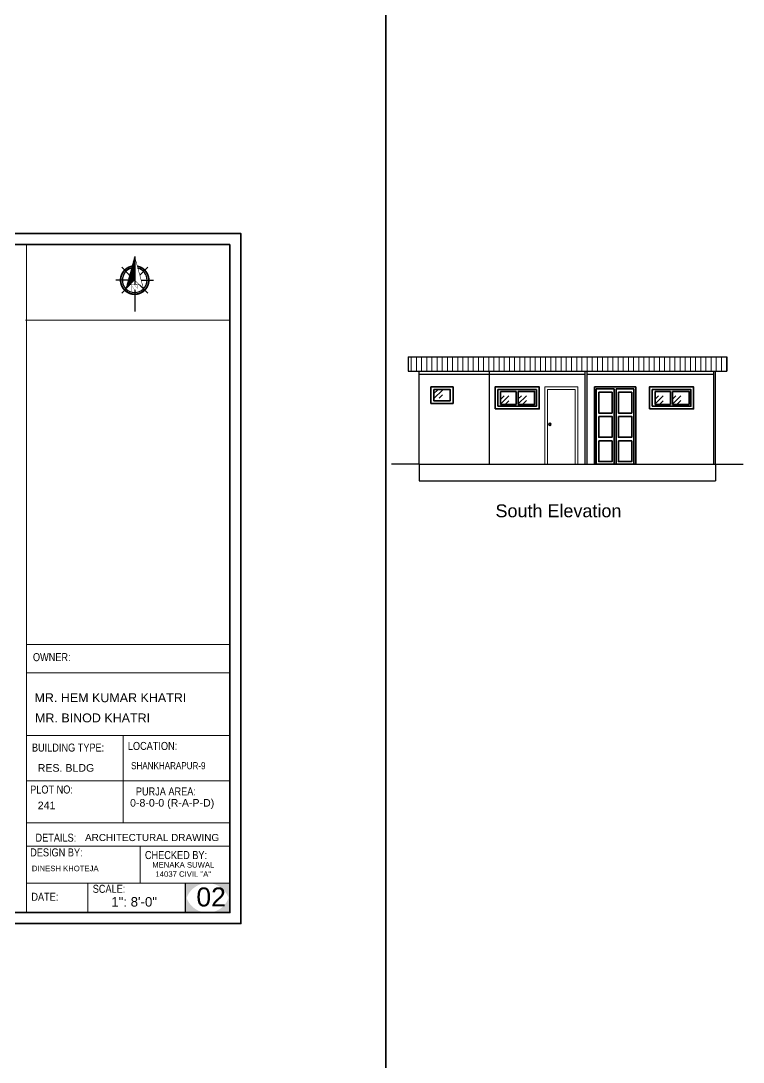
# Model space of a CAD drawing. Header units: inches. Extents: x 376358 to 406049, y -63575 to -53607.
# Drawn here: x 397013 to 397799, y -62442 to -61309 of the extents above; entities that cross this region are included whole.
import ezdxf

# ---------------------------------------------------------------- set-up
doc = ezdxf.new("R2010")
doc.units = ezdxf.units.IN
doc.header["$LTSCALE"] = 2
doc.header["$MEASUREMENT"] = 0
doc.layers.get('0').update_dxf_attribs({"linetype": 'CONTINUOUS'})
for name, color, linetype, lineweight in [('DIMENTION', 140, 'CONTINUOUS', 0), ('door', 20, 'CONTINUOUS', 35), ('Rebars', 1, 'CONTINUOUS', 13), ('Siteplan', 7, 'CONTINUOUS', 30), ('steps', 253, 'CONTINUOUS', 20), ('TEXT', 181, 'CONTINUOUS', 25)]:
    doc.layers.add(name, color=color, linetype=linetype, lineweight=lineweight)
doc.layers.add('Normal Wall', color=7, linetype='CONTINUOUS', lineweight=35, true_color=0xffaf89)
doc.layers.add('Rear Wall', color=7, linetype='CONTINUOUS', lineweight=20, true_color=0xd4e480)
doc.styles.get("Standard").update_dxf_attribs({"font": 'ARIALN.TTF'})
doc.styles.add('SwissBT', font='swiss.ttf', dxfattribs={"height": 12})

# ---------------------------------------------------------------- blocks, each defined once
blk = doc.blocks.new('*X29')
at = {"color": 0}
for p, q in [((145.96, -414.6), (147.62, -412.94)), ((146.16, -413.87), (147.62, -412.41)), ((146.36, -413.14), (147.62, -411.88)), ((146.55, -412.41), (147.62, -411.35)), ((146.75, -411.68), (147.62, -410.82)), ((146.95, -410.95), (147.62, -410.29)), ((147.15, -410.22), (147.62, -409.76)), ((147.35, -409.49), (147.62, -409.23)), ((147.55, -408.76), (147.62, -408.7)), ((143.76, -422.63), (147.62, -418.77)), ((143.96, -421.9), (147.62, -418.24)), ((144.16, -421.17), (147.62, -417.71)), ((144.36, -420.44), (147.62, -417.18)), ((144.56, -419.71), (147.62, -416.65)), ((144.76, -418.98), (147.62, -416.12)), ((144.96, -418.25), (147.62, -415.59)), ((145.16, -417.52), (147.62, -415.06)), ((145.36, -416.79), (147.62, -414.53)), ((145.56, -416.06), (147.62, -414)), ((145.76, -415.33), (147.62, -413.47)), ((142.76, -426.28), (147.62, -421.42)), ((142.96, -425.55), (147.62, -420.89)), ((143.16, -424.82), (147.62, -420.36)), ((143.36, -424.09), (147.62, -419.83)), ((143.56, -423.36), (147.62, -419.3))]:
    blk.add_line(p, q, dxfattribs=at)
blk = doc.blocks.new('NORTH_15')
for p, q in [((-2.87, 2.87), (-7.37, 7.37)), ((0, 3.66), (0, 10.62)), ((2.87, 2.87), (7.37, 7.37)), ((-13.37, 0), (2.72, 0)), ((5.49, 0), (17.83, 0)), ((-2.87, -2.87), (-7.37, -7.37)), ((0, -3.66), (0, -10.62)), ((2.87, -2.87), (7.37, -7.37))]:
    blk.add_line(p, q)
at = {"const_width": 1}
for points in [[(0, -8, 1), (0, 8, 0.359415), (-7.86, 1.52, 1)], [(-7.86, -1.52, 0.359415), (0, -8, 1)]]:
    blk.add_lwpolyline(points, format="xyb", dxfattribs=at)
for points, const_width in [([(4.96, -5.01), (-13.37, 0), (4.9, 5), (0, 0), (4.96, -5.01)], 0.3), ([(5.93, -1.55), (6, -1.55), (6.07, -1.54), (6.13, -1.53), (6.17, -1.52), (6.22, -1.51), (6.26, -1.49), (6.28, -1.47), (6.3, -1.45), (6.32, -1.42), (6.33, -1.39), (6.35, -1.34), (6.36, -1.29), (6.37, -1.23), (6.38, -1.16), (6.38, -1.08), (6.38, -1), (6.54, -1), (6.54, -2.34), (6.38, -2.34), (6.38, -2.3), (6.38, -2.23), (6.38, -2.16), (6.37, -2.09), (6.36, -2.04), (6.35, -1.99), (6.33, -1.95), (6.32, -1.91), (6.3, -1.88), (6.28, -1.86), (6.26, -1.83), (6.22, -1.81), (6.18, -1.8), (6.13, -1.78), (6.07, -1.77), (6.01, -1.76), (5.95, -1.76), (2.66, -1.76), (2.66, -2.34), (2.5, -2.34), (2.5, -0.16), (4.71, 1.44), (3.14, 1.44), (3.07, 1.44), (3, 1.43), (2.94, 1.42), (2.89, 1.41), (2.85, 1.4), (2.81, 1.38), (2.78, 1.36), (2.76, 1.34), (2.74, 1.31), (2.72, 1.27), (2.7, 1.22), (2.69, 1.17), (2.68, 1.11), (2.67, 1.04), (2.66, 0.97), (2.66, 0.89), (2.66, 0.87), (2.5, 0.87), (2.5, 2.21), (2.66, 2.21), (2.66, 2.17), (2.66, 2.09), (2.67, 2.03), (2.68, 1.97), (2.69, 1.91), (2.7, 1.86), (2.71, 1.82), (2.73, 1.78), (2.75, 1.76), (2.77, 1.74), (2.8, 1.72), (2.85, 1.7), (2.89, 1.68), (2.94, 1.67), (3, 1.66), (3.07, 1.66), (3.14, 1.66), (6.54, 1.66), (6.54, 0.75), (3.33, -1.55), (5.93, -1.55), (5.93, -1.55)], 0.1)]:
    blk.add_lwpolyline(points, dxfattribs=dict(const_width=const_width))
for start, end in [(90, 164.97304), (270, 90), (195.02696, 270)]:
    blk.add_arc((0, 0), 7, start, end)
at = {"rotation": 90}
blk.add_blockref('*X29', (-421.89, -147.62), dxfattribs=at)
blk = doc.blocks.new('A$C0BDB7EE9')
at = {"layer": 'Siteplan', "xscale": 2.999999999999779, "yscale": 2.999999999999779, "zscale": 2.999999999999779, "rotation": 247.8612575918487}
blk.add_blockref('NORTH_15', (20.2, 49.5), dxfattribs=at)
blk = doc.blocks.new('A$C327B4BBD')
at = {"layer": 'DIMENTION', "ltscale": 0.3, "xscale": 1.171875000000082, "yscale": 1.171875000000082, "zscale": 1.171875000000082, "rotation": 112.1387424081494}
blk.add_blockref('A$C0BDB7EE9', (16.1, 0), dxfattribs=at)

msp = doc.modelspace()

# ---------------------------------------------------------------- hatches: boundary and pattern name
msp.add_hatch(color=0).paths.add_polyline_path([(397240.6, -62247.3), (397216.3, -62247.3, -0.414214), (397240.6, -62271.6)])
at = {"layer": 'door', "ltscale": 0.5}
h = msp.add_hatch(dxfattribs=at)
h.set_pattern_fill('GOST_GLASS', color=256, scale=2.5)
h.set_pattern_definition([(45, (35608.079, -10765.673), (21.21320344, 0), [12.5, -17.5]), (45, (35613.382, -10765.673), (21.21320344, 0), [5, -25]), (45, (35608.079, -10760.37), (21.21320344, 0), [5, -25])])
h.paths.add_polyline_path([(397480.4, -61710.5), (397462.4, -61710.5), (397462.4, -61722.5), (397480.4, -61722.5)])
h = msp.add_hatch(dxfattribs=at)
h.set_pattern_fill('GOST_GLASS', color=256, scale=2.5)
h.set_pattern_definition([(45, (35001.753, -31051.81), (21.21320344, 0), [12.5, -17.5]), (45, (35007.056, -31051.81), (21.21320344, 0), [5, -25]), (45, (35001.753, -31046.507), (21.21320344, 0), [5, -25])])
h.paths.add_polyline_path([(397552.2, -61712.6), (397535.2, -61712.4), (397535.2, -61726.5), (397552.2, -61726.7)])
h = msp.add_hatch(dxfattribs=at)
h.set_pattern_fill('GOST_GLASS', color=256, scale=2.5)
h.set_pattern_definition([(45, (35020.753, -31051.625), (21.21320344, 0), [12.5, -17.5]), (45, (35026.056, -31051.625), (21.21320344, 0), [5, -25]), (45, (35020.753, -31046.322), (21.21320344, 0), [5, -25])])
h.paths.add_polyline_path([(397572.2, -61712.5), (397554.2, -61712.5), (397554.2, -61726.5), (397572.2, -61726.5)])
h = msp.add_hatch(dxfattribs=at)
h.set_pattern_fill('GOST_GLASS', color=256, scale=2.5)
h.set_pattern_definition([(45, (35169.753, -31051.81), (21.21320344, 0), [12.5, -17.5]), (45, (35175.056, -31051.81), (21.21320344, 0), [5, -25]), (45, (35169.753, -31046.507), (21.21320344, 0), [5, -25])])
h.paths.add_polyline_path([(397720.2, -61712.6), (397703.2, -61712.4), (397703.2, -61726.5), (397720.2, -61726.7)])
h = msp.add_hatch(dxfattribs=at)
h.set_pattern_fill('GOST_GLASS', color=256, scale=2.5)
h.set_pattern_definition([(45, (35188.753, -31051.625), (21.21320344, 0), [12.5, -17.5]), (45, (35194.056, -31051.625), (21.21320344, 0), [5, -25]), (45, (35188.753, -31046.322), (21.21320344, 0), [5, -25])])
h.paths.add_polyline_path([(397740.2, -61712.5), (397722.2, -61712.5), (397722.2, -61726.5), (397740.2, -61726.5)])
at = {"layer": 'steps', "ltscale": 0.3}
h = msp.add_hatch(dxfattribs=at)
h.set_pattern_fill('ANSI31', scale=45, angle=45)
h.set_pattern_definition([(90, (-2848.3163, -1053.388), (-5.625, 0), [])])
h.paths.add_polyline_path([(397781.2, -61674.9), (397434.4, -61674.9), (397434.4, -61690.4), (397781.2, -61690.4)])
at = {"layer": 'TEXT'}
for points in [[(397216.3, -62247.3), (397192, -62247.3), (397192, -62271.6, -0.414214)], [(397216.3, -62247.3), (397192, -62247.3), (397192, -62271.6, -0.414214)], [(397192, -62255.1), (397192, -62279.4), (397216.3, -62279.4, -0.414214)], [(397192, -62255.1), (397192, -62279.4), (397216.3, -62279.4, -0.414214)], [(397240.6, -62247.3), (397216.3, -62247.3, -0.414214), (397240.6, -62271.6)], [(397240.6, -62255.1, -0.414214), (397216.3, -62279.4), (397240.6, -62279.4)], [(397240.6, -62255.1, -0.414214), (397216.3, -62279.4), (397240.6, -62279.4)]]:
    msp.add_hatch(color=0, dxfattribs=at).paths.add_polyline_path(points)

# ---------------------------------------------------------------- linework, layer by layer
at = {"ltscale": 0.5}
for p, q in [((397434.4, -61674.9), (397781.2, -61674.9)), ((397434.4, -61674.9), (397434.4, -61690.4)), ((397781.2, -61674.9), (397781.2, -61690.4)), ((397434.4, -61690.4), (397781.2, -61690.4)), ((397446.4, -61791.5), (397446.4, -61690.4)), ((397446.4, -61693.5), (397627.3, -61693.5)), ((397523.2, -61791.5), (397523.2, -61690.4)), ((397627.3, -61791.5), (397627.3, -61690.4)), ((397629.3, -61791.5), (397629.3, -61690.4)), ((397629.3, -61693.5), (397767.2, -61693.5)), ((397767.2, -61791.5), (397767.2, -61690.4)), ((397769.2, -61791.5), (397769.2, -61690.4)), ((397446.4, -61791.5), (397416.4, -61791.5)), ((397446.4, -61791.5), (397769.2, -61791.5)), ((397446.4, -61791.5), (397446.4, -61809.5)), ((397769.2, -61791.5), (397799.2, -61791.5)), ((397769.2, -61791.5), (397769.2, -61809.5)), ((397446.4, -61809.5), (397769.2, -61809.5))]:
    msp.add_line(p, q, dxfattribs=at)
at = {"color": 0}
msp.add_line((397192, -62247.3), (397192, -62279.4), dxfattribs=at)
msp.add_line((397192, -62247.3), (397192, -62279.4), dxfattribs=at)
at = {"layer": 'door', "ltscale": 0.5}
for p, q in [((397637.3, -61707.5), (397637.3, -61791.5)), ((397682.3, -61707.5), (397637.3, -61707.5)), ((397637.3, -61707.5), (397637.3, -61791.5)), ((397682.3, -61707.5), (397637.3, -61707.5)), ((397639.3, -61709.5), (397639.3, -61791.5)), ((397658.8, -61709.5), (397639.3, -61709.5)), ((397639.3, -61709.5), (397639.3, -61791.5)), ((397658.8, -61709.5), (397639.3, -61709.5)), ((397658.8, -61791.5), (397658.8, -61709.5)), ((397680.3, -61709.5), (397660.8, -61709.5)), ((397680.3, -61709.5), (397660.8, -61709.5)), ((397660.8, -61791.5), (397660.8, -61709.5)), ((397680.3, -61791.5), (397680.3, -61709.5)), ((397680.3, -61791.5), (397680.3, -61709.5)), ((397682.3, -61791.5), (397682.3, -61707.5)), ((397682.3, -61791.5), (397682.3, -61707.5)), ((397535.2, -61712.5), (397535.2, -61726.5)), ((397552.2, -61712.5), (397552.2, -61726.5)), ((397554.2, -61712.5), (397554.2, -61726.5)), ((397703.2, -61712.5), (397703.2, -61726.5)), ((397720.2, -61712.5), (397720.2, -61726.5)), ((397722.2, -61712.5), (397722.2, -61726.5)), ((397637.3, -61791.5), (397682.3, -61791.5))]:
    msp.add_line(p, q, dxfattribs=at)
for points in [[(397459.4, -61707.5), (397483.4, -61707.5), (397483.4, -61725.5), (397459.4, -61725.5)], [(397462.4, -61710.5), (397480.4, -61710.5), (397480.4, -61722.5), (397462.4, -61722.5)], [(397529.2, -61731.5), (397577.2, -61731.5), (397577.2, -61707.5), (397529.2, -61707.5)], [(397532.2, -61728.5), (397574.2, -61728.5), (397574.2, -61710.5), (397532.2, -61710.5)], [(397697.2, -61731.5), (397745.2, -61731.5), (397745.2, -61707.5), (397697.2, -61707.5)], [(397700.2, -61728.5), (397742.2, -61728.5), (397742.2, -61710.5), (397700.2, -61710.5)], [(397641.9, -61713.4), (397656.4, -61713.4), (397656.4, -61735.9), (397641.9, -61735.9)], [(397663.4, -61713.4), (397677.9, -61713.4), (397677.9, -61735.9), (397663.4, -61735.9)], [(397641.9, -61739.7), (397656.4, -61739.7), (397656.4, -61762.2), (397641.9, -61762.2)], [(397663.4, -61739.7), (397677.9, -61739.7), (397677.9, -61762.2), (397663.4, -61762.2)], [(397641.9, -61766.3), (397656.4, -61766.3), (397656.4, -61788.8), (397641.9, -61788.8)], [(397663.4, -61766.3), (397677.9, -61766.3), (397677.9, -61788.8), (397663.4, -61788.8)]]:
    msp.add_lwpolyline(points, close=True, dxfattribs=at)
for points in [[(397552.2, -61712.5), (397535.2, -61712.5)], [(397554.2, -61726.5), (397572.2, -61726.5), (397572.2, -61712.5), (397554.2, -61712.5)], [(397720.2, -61712.5), (397703.2, -61712.5)], [(397722.2, -61726.5), (397740.2, -61726.5), (397740.2, -61712.5), (397722.2, -61712.5)], [(397535.2, -61726.5), (397552.2, -61726.5)], [(397703.2, -61726.5), (397720.2, -61726.5)]]:
    msp.add_lwpolyline(points, dxfattribs=at)
msp.add_circle((397588.8, -61748.2), 1.12, dxfattribs=at)
at = {"layer": 'Normal Wall', "color": 3}
msp.add_lwpolyline([(396107.4, -60259.1), (397410.2, -60259.1), (397410.2, -63574.8), (396107.4, -63574.8)], close=True, dxfattribs=at)
at = {"layer": 'Normal Wall'}
for points in [[(396194.5, -61540.8), (397252.5, -61540.8), (397252.5, -62291.3), (396194.5, -62291.3)], [(396194.5, -61540.8), (397252.5, -61540.8), (397252.5, -62291.3), (396194.5, -62291.3)], [(397240.6, -61552.7), (396218.3, -61552.7), (396218.3, -62279.4), (397240.6, -62279.4)], [(397240.6, -61552.7), (396218.3, -61552.7), (396218.3, -62279.4), (397240.6, -62279.4)]]:
    msp.add_lwpolyline(points, close=True, dxfattribs=at)
at = {"layer": 'Rear Wall'}
for p, q in [((397019.2, -61997), (397019.2, -61552.7)), ((397018, -61635), (397240.6, -61635)), ((397019.2, -61987.7), (397240.6, -61987.7)), ((397019.2, -61987.7), (397240.6, -61987.7)), ((397019.2, -61987.7), (397240.6, -61987.7)), ((397019.2, -61987.7), (397240.6, -61987.7)), ((397019.2, -62018.5), (397240.6, -62018.5)), ((397019.2, -62018.5), (397240.6, -62018.5)), ((397019.2, -62086.6), (397240.6, -62086.6)), ((397019.2, -62086.6), (397240.6, -62086.6)), ((397124.4, -62086.6), (397124.4, -62172.5)), ((397124.4, -62086.6), (397124.4, -62181.7)), ((397019.2, -62136.1), (397240.6, -62136.1)), ((397019.2, -62136.1), (397240.6, -62136.1)), ((397019.2, -62181.7), (397240.6, -62181.7)), ((397019.2, -62207.2), (397240.6, -62207.2)), ((397019.2, -62207.2), (397240.6, -62207.2)), ((397143, -62247.3), (397143, -62207.2)), ((397143, -62247.3), (397143, -62207.2)), ((397019.2, -62247.3), (397240.6, -62247.3)), ((397019.2, -62247.3), (397240.6, -62247.3)), ((397085.9, -62247.3), (397085.9, -62279.4)), ((397085.9, -62247.3), (397085.9, -62279.4))]:
    msp.add_line(p, q, dxfattribs=at)
msp.add_lwpolyline([(397019.2, -61987.7), (397240.6, -61987.7), (397240.6, -62279.4), (397019.2, -62279.4)], close=True, dxfattribs=at)
msp.add_lwpolyline([(397019.2, -61987.7), (397240.6, -61987.7), (397240.6, -62279.4), (397019.2, -62279.4)], close=True, dxfattribs=at)
at = {"layer": 'steps', "color": 7, "ltscale": 0.3}
for p, q in [((397583.3, -61791.5), (397583.3, -61707.5)), ((397583.3, -61707.5), (397619.3, -61707.5)), ((397586.3, -61791.5), (397586.3, -61710.5)), ((397586.3, -61710.5), (397616.3, -61710.5)), ((397616.3, -61710.5), (397616.3, -61791.5)), ((397619.3, -61707.5), (397619.3, -61791.5))]:
    msp.add_line(p, q, dxfattribs=at)

# ---------------------------------------------------------------- block references
at = {"layer": 'Rebars', "xscale": 0.5459999999999999, "yscale": 0.5459999999999999, "zscale": 0.5459999999999999, "rotation": 270}
msp.add_blockref('A$C327B4BBD', (397136.9, -61616.8), dxfattribs=at)

# ---------------------------------------------------------------- texts
at = {"color": 0}
for s, p in [('OWNER:', (397026.2, -62005.8)), ('LOCATION:', (397129.5, -62102.4))]:
    msp.add_text(s, height=8.7, dxfattribs=at).set_placement(p)
at = {"color": 7, "linetype": 'ByBlock', "lineweight": 5, "insert": (397598.1, -61842.4), "char_height": 14, "width": 235.547, "attachment_point": 5}
msp.add_mtext('{\\fArial CE|b0|i0|c0|p34;South Elevation}', dxfattribs=at)
at = {"layer": 'TEXT', "color": 0}
for s, height, p in [('OWNER:', 8.7, (397026.2, -62005.8)), ('LOCATION:', 8.7, (397129.5, -62102.4)), ('CHECKED BY:', 8.704, (397148.1, -62221.1)), ('CHECKED BY:', 8.704, (397148.1, -62221.1)), ('SCALE:', 8.7, (397091.3, -62257.8)), ('SCALE:', 8.7, (397091.3, -62257.8))]:
    msp.add_text(s, height=height, dxfattribs=at).set_placement(p)
at = {"layer": 'TEXT', "color": 0, "linetype": 'ByBlock', "style": 'SwissBT'}
for s, insert, char_height, width, attachment_point in [('MR. HEM KUMAR KHATRI', (397110.5, -62040.7), 9.72, 217.511, 2), ('MR. BINOD KHATRI', (397091.1, -62062.7), 9.72, 217.511, 2), ('ARCHITECTURAL DRAWING', (397082.9, -62193.8), 7.74, 268.532, 1), ('DINESH KHOTEJA', (397025, -62228.3), 6, 201.528, 1), ('MENAKA SUWAL\\P14037 CIVIL "A"', (397189.8, -62224.4), 6, 88.549, 2)]:
    msp.add_mtext(s, dxfattribs=dict(at, insert=insert, char_height=char_height, width=width, attachment_point=attachment_point))
at = {"layer": 'TEXT', "color": 0, "attachment_point": 1}
for s, insert, char_height, width in [('BUILDING TYPE:', (397025.1, -62095.5), 8.704, 148.555), ('BUILDING TYPE:', (397025.1, -62095.5), 8.704, 148.555), ('PLOT NO: ', (397023.2, -62141.1), 8.7, 138.027), ('PLOT NO: ', (397023.2, -62141.1), 8.7, 138.027), ('PURJA AREA:', (397138.2, -62143.2), 8.704, 197.582), ('PURJA AREA:', (397138.2, -62143.2), 8.704, 197.582), ('DETAILS: ', (397029, -62193.5), 8.7, 138.027), ('DESIGN BY:', (397023.2, -62209.5), 8.7, 138.027), ('DESIGN BY:', (397023.2, -62209.5), 8.7, 138.027), ('DATE:', (397024.5, -62257.8), 8.7, 34.818)]:
    msp.add_mtext(s, dxfattribs=dict(at, insert=insert, char_height=char_height, width=width))
at = {"layer": 'TEXT', "color": 0, "style": 'SwissBT'}
for s, insert, char_height, width, attachment_point in [('RES. BLDG', (397031.4, -62117.8), 8.26, 163.214, 1), ('RES. BLDG', (397031.4, -62117.8), 8.26, 163.214, 1), ('241', (397031.4, -62158.6), 8.26, 163.214, 1), ('0-8-0-0 (R-A-P-D)', (397177.7, -62155.8), 8.256, 163.214, 2), ('02', (397204.1, -62252), 20.64, 20.158, 1)]:
    msp.add_mtext(s, dxfattribs=dict(at, insert=insert, char_height=char_height, width=width, attachment_point=attachment_point))
at = {"layer": 'TEXT', "color": 0, "linetype": 'ByBlock', "insert": (397133, -62115.7), "char_height": 7.671, "attachment_point": 1}
msp.add_mtext_dynamic_manual_height_columns('SHANKHARAPUR-9', width=381.035, gutter_width=1.53, heights=[0], dxfattribs=at)
at = {"layer": 'TEXT', "color": 0, "ltscale": 0.5, "insert": (397111.4, -62262.5), "char_height": 10.32, "width": 127.534, "attachment_point": 1, "style": 'SwissBT'}
msp.add_mtext('1": 8\'-0"', dxfattribs=at)
msp.add_mtext('1": 8\'-0"', dxfattribs=at)

doc.saveas('drawing.dxf')
